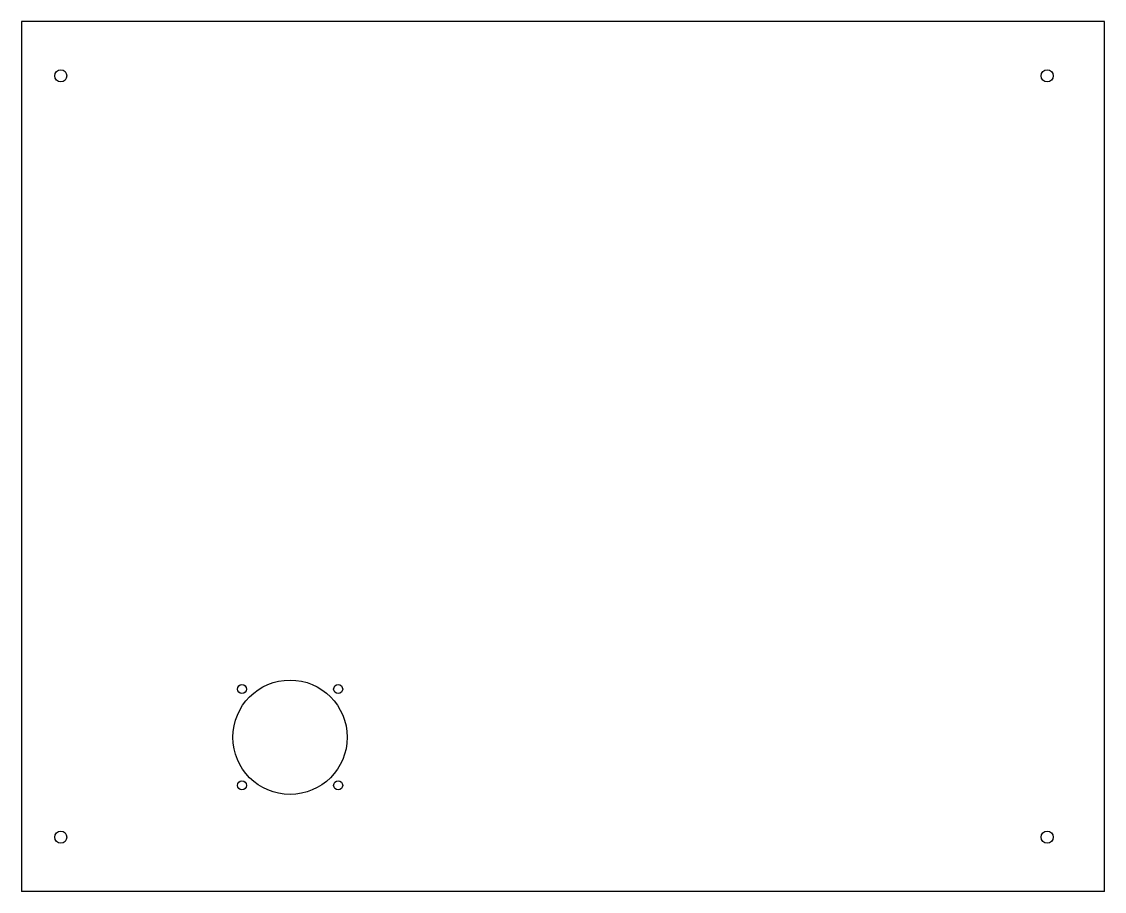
# Model space of a CAD drawing. Header units: millimetres. Extents: x -180 to 180, y -148 to 142.
import ezdxf

# ---------------------------------------------------------------- set-up
doc = ezdxf.new("R2010")
doc.units = ezdxf.units.MM

msp = doc.modelspace()

# ---------------------------------------------------------------- linework, layer by layer
at = {"color": 7, "linetype": 'Continuous', "lineweight": 25}
for p, q in [((180, 141.5), (-180, 141.5)), ((-180, 141.5), (-180, -147.5)), ((180, -147.5), (180, 141.5)), ((180, -147.5), (-180, -147.5))]:
    msp.add_line(p, q, dxfattribs=at)
for centre, radius in [((-167, 123.5), 2), ((161, 123.5), 2), ((-90.76, -96.3), 19), ((-106.76, -80.3), 1.5), ((-74.76, -80.3), 1.5), ((-106.76, -112.3), 1.5), ((-74.76, -112.3), 1.5), ((-167, -129.5), 2), ((161, -129.5), 2)]:
    msp.add_circle(centre, radius, dxfattribs=at)

doc.saveas('drawing.dxf')
